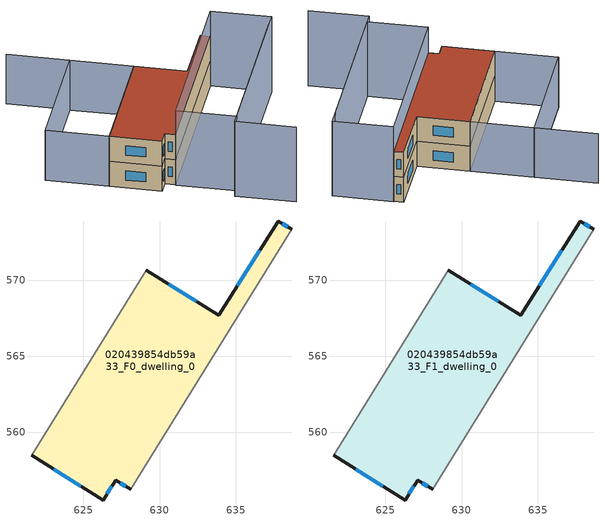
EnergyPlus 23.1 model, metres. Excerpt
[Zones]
020439854db59a33_F0_dwelling_0
 floor ground (EU_floor_Construction): 638.69,573.32 628.1,556.27 627.11,556.86 626.29,555.57 621.6,558.51 629.13,570.65 633.89,567.68 637.77,573.88 z0
 wall outside (EU_wall_Construction): 621.6,558.51 626.29,555.57 627.11,556.86 628.1,556.27 / 638.69,573.32 637.77,573.88 633.89,567.68 629.13,570.65 z0:3
 wall adiabatic (EU_wall_Construction): 629.13,570.65 621.6,558.51 / 628.1,556.27 638.69,573.32 z0:3
 window (EU_Window_Construction): 626.55,555.97 626.85,556.46 / 623.06,557.59 624.83,556.48 / 632.41,568.61 630.62,569.72 / 636.56,571.95 635.1,569.61 / 638.4,573.49 638.06,573.7 / 627.41,556.68 627.79,556.45 z0.93:2.07
020439854db59a33_F1_dwelling_0
 floor to 020439854db59a33_F0_dwelling_0 (EU_floor_Construction): 638.69,573.32 628.1,556.27 627.11,556.86 626.29,555.57 621.6,558.51 629.13,570.65 633.89,567.68 637.77,573.88 z3
 wall outside (EU_wall_Construction): 621.6,558.51 626.29,555.57 627.11,556.86 628.1,556.27 / 638.69,573.32 637.77,573.88 633.89,567.68 629.13,570.65 z3:6
 wall adiabatic (EU_wall_Construction): 629.13,570.65 621.6,558.51 / 628.1,556.27 638.69,573.32 z3:6
 window (EU_Window_Construction): 626.55,555.97 626.85,556.46 / 623.06,557.59 624.83,556.48 / 632.41,568.61 630.62,569.72 / 636.56,571.95 635.1,569.61 / 638.4,573.49 638.06,573.7 / 627.41,556.68 627.79,556.45 z3.93:5.07
 roof outside (EU_roof_Construction): 628.1,556.27 638.69,573.32 637.77,573.88 633.89,567.68 629.13,570.65 621.6,558.51 626.29,555.57 627.11,556.86 z6
shading: 617.76,577.75 623.46,574.22 / 623.46,574.22 615.96,562.14 / 615.9,562.05 623.44,574.19 / 623.44,574.19 629.14,570.66 / 629.14,570.66 621.6,558.51 / 621.6,558.51 615.9,562.05 z0:6; 638.34,548.49 632.9,551.87 / 632.9,551.87 643.31,568.64 / 628.03,556.16 638.7,573.34 / 638.7,573.34 644.13,569.97 / 644.13,569.97 633.46,552.78 / 633.46,552.78 628.03,556.16 z0:9
[Building]
EU S2 Campaign: North Axis=0; Terrain=City; Solar Distribution=FullExterior
[Site:Location]
Montreal-Trudeau.Intl.AP: Latitude=45.4667; Longitude=-73.75; Time Zone=-5; Elevation=36
[SizingPeriod:WeatherFileDays]
AnnualSizingPeriod: Begin Month=1; Begin Day of Month=1; End Month=12; End Day of Month=31; Day of Week for Start Day=Monday; Use Weather File Daylight Saving Period=No; Use Weather File Rain and Snow Indicators=No
[MATERIAL]
EU_InternalMass_Material: Roughness=MediumRough; Thickness=0.1; Conductivity=1; Density=1800; Specific Heat=900; Thermal Absorptance=0.9; Solar Absorptance=0.7; Visible Absorptance=0.7
[MATERIAL:NOMASS] Roughness=MediumRough; Thermal Absorptance=0.9; Solar Absorptance=0.7; Visible Absorptance=0.7
Name | Thermal Resistance
EU_wall_NoMass; EU_floor_NoMass | 1.51479
EU_roof_NoMass | 2.84114
[WINDOWMATERIAL:SIMPLEGLAZINGSYSTEM]
EU_Window_SimpleGlazing: UFactor=3.53504; Solar Heat Gain Coefficient=0.8; Visible Transmittance=0.8
[CONSTRUCTION]
EU_wall_Construction: EU_wall_NoMass
EU_roof_Construction: EU_roof_NoMass
EU_floor_Construction: EU_floor_NoMass
EU_Window_Construction: EU_Window_SimpleGlazing
EU_InternalMass_Construction: EU_InternalMass_Material
[ZONE] Type=1; Multiplier=1; Ceiling Height=autocalculate; Floor Area=autocalculate; Part of Total Floor Area=Yes
Name | Volume
020439854db59a33_F0_dwelling_0 | 306.022
020439854db59a33_F1_dwelling_0 | 306.023
[INTERNALMASS] Construction=EU_InternalMass_Construction; Surface Area=102.008
Name | Zone or ZoneList
020439854db59a33_F0_dwelling_0_EU_InternalMass | 020439854db59a33_F0_dwelling_0
020439854db59a33_F1_dwelling_0_EU_InternalMass | 020439854db59a33_F1_dwelling_0
[OTHEREQUIPMENT] Fuel Type=Electricity; Design Level Calculation Method=Watts/Area; Power per Zone Floor Area=1; Fraction Latent=0; Fraction Radiant=0; Fraction Lost=0; Carbon Dioxide Generation Rate=0; EndUse Subcategory=EU_Step8_InternalGains
Name | Zone or ZoneList or Space or SpaceList | Schedule
EU_Step8_InternalGain_020439854db59a33_F0_dwelling_0_f000 | 020439854db59a33_F0_dwelling_0 | EU_Step8_GainSchedule_020439854db59a33_F0_dwelling_0_f000
EU_Step8_InternalGain_020439854db59a33_F1_dwelling_0_f000 | 020439854db59a33_F1_dwelling_0 | EU_Step8_GainSchedule_020439854db59a33_F1_dwelling_0_f000
[ZONEVENTILATION:DESIGNFLOWRATE] Schedule=EU_AlwaysOn; Design Flow Rate Calculation Method=AirChanges/Hour; Air Changes per Hour=0.775154; Ventilation Type=Natural; Fan Pressure Rise=0; Fan Total Efficiency=1; Constant Term Coefficient=1; Temperature Term Coefficient=0; Velocity Term Coefficient=0; Velocity Squared Term Coefficient=0; Minimum Indoor Temperature=-100; Maximum Indoor Temperature=100; Delta Temperature=-100; Minimum Outdoor Temperature=-100; Maximum Outdoor Temperature=100; Maximum Wind Speed=40
Name | Zone or ZoneList or Space or SpaceList
EU_ConstantAir_020439854db59a33_F0_dwelling_0 | 020439854db59a33_F0_dwelling_0
EU_ConstantAir_020439854db59a33_F1_dwelling_0 | 020439854db59a33_F1_dwelling_0
[HVACTEMPLATE:THERMOSTAT] Constant Heating Setpoint=20; Constant Cooling Setpoint=50
EU_HeatOnly_020439854db59a33_F0_dwelling_0; EU_HeatOnly_020439854db59a33_F1_dwelling_0
[HVACTEMPLATE:ZONE:IDEALLOADSAIRSYSTEM] System Availability Schedule=EU_AlwaysOn; Maximum Heating Supply Air Temperature=50; Minimum Cooling Supply Air Temperature=13; Maximum Heating Supply Air Humidity Ratio=0.0156; Minimum Cooling Supply Air Humidity Ratio=0.0077; Heating Limit=NoLimit; Cooling Limit=NoLimit; Heating Availability Schedule=EU_AlwaysOn; Cooling Availability Schedule=EU_CoolingOff; Dehumidification Control Type=ConstantSensibleHeatRatio; Cooling Sensible Heat Ratio=0.7; Dehumidification Setpoint=60; Humidification Control Type=None; Humidification Setpoint=30; Outdoor Air Method=None; Outdoor Air Flow Rate per Person=0.00944; Outdoor Air Flow Rate per Zone Floor Area=0; Outdoor Air Flow Rate per Zone=0; Demand Controlled Ventilation Type=None; Outdoor Air Economizer Type=NoEconomizer; Heat Recovery Type=None; Sensible Heat Recovery Effectiveness=0.7; Latent Heat Recovery Effectiveness=0.65
Name | Template Thermostat
020439854db59a33_F0_dwelling_0 | EU_HeatOnly_020439854db59a33_F0_dwelling_0
020439854db59a33_F1_dwelling_0 | EU_HeatOnly_020439854db59a33_F1_dwelling_0
[SIZING:ZONE] Zone Cooling Design Supply Air Temperature Input Method=SupplyAirTemperature; Zone Cooling Design Supply Air Temperature=13; Zone Heating Design Supply Air Temperature Input Method=SupplyAirTemperature; Zone Heating Design Supply Air Temperature=50; Zone Cooling Design Supply Air Humidity Ratio=0.008; Zone Heating Design Supply Air Humidity Ratio=0.008; Cooling Design Air Flow Method=DesignDay; Cooling Design Air Flow Rate=0; Cooling Minimum Air Flow per Zone Floor Area=0.000762; Cooling Minimum Air Flow=0; Cooling Minimum Air Flow Fraction=0.2; Heating Design Air Flow Method=DesignDay; Heating Design Air Flow Rate=0; Heating Maximum Air Flow per Zone Floor Area=0.002032; Heating Maximum Air Flow=0.141576; Heating Maximum Air Flow Fraction=0.3; Account for Dedicated Outdoor Air System=No; Dedicated Outdoor Air System Control Strategy=NeutralSupplyAir; Dedicated Outdoor Air Low Setpoint Temperature for Design=autosize; Dedicated Outdoor Air High Setpoint Temperature for Design=autosize; Zone Load Sizing Method=Sensible Load Only No Latent Load; Zone Latent Cooling Design Supply Air Humidity Ratio Input Method=HumidityRatioDifference; Zone Cooling Design Supply Air Humidity Ratio Difference=0.005; Zone Latent Heating Design Supply Air Humidity Ratio Input Method=HumidityRatioDifference; Zone Humidification Design Supply Air Humidity Ratio Difference=0.005
020439854db59a33_F0_dwelling_0; 020439854db59a33_F1_dwelling_0
[SCHEDULE:CONSTANT]
Name | Hourly Value
EU_AlwaysOn | 1
EU_CoolingOff | 0
[SCHEDULE:FILE] Column Number=1; Rows to Skip at Top=0; Number of Hours of Data=8760; Column Separator=Comma; Interpolate to Timestep=No; Minutes per Item=60; Adjust Schedule for Daylight Savings=Yes
Name | File
EU_Step8_GainSchedule_020439854db59a33_F0_dwelling_0_f000 | ../../schedules/020439854db59a33/020439854db59a33_F0_dwelling_0_f000_gain.csv
EU_Step8_GainSchedule_020439854db59a33_F1_dwelling_0_f000 | ../../schedules/020439854db59a33/020439854db59a33_F1_dwelling_0_f000_gain.csv
